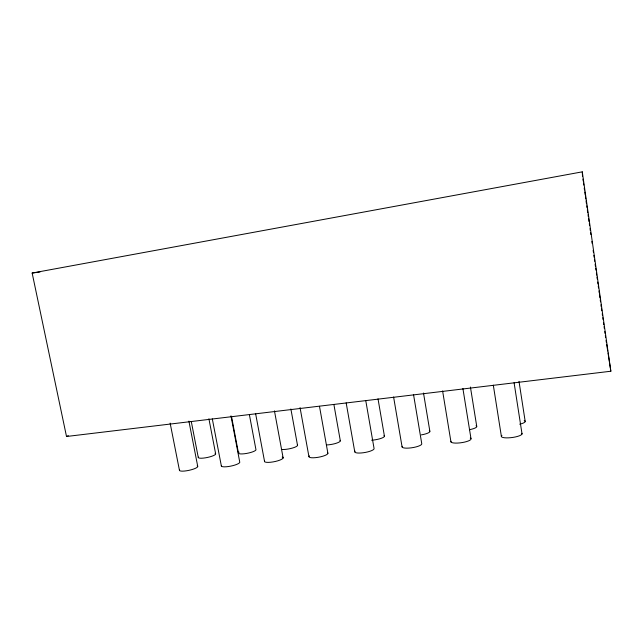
<?xml version="1.0" encoding="UTF-8"?>
<svg xmlns="http://www.w3.org/2000/svg" width="643" height="643" viewBox="0 0 643 643"><rect width="100%" height="100%" fill="white"/><g stroke="black" fill="none" stroke-linecap="round" stroke-linejoin="round"><path stroke-width="0.96" d="M66.51 436.493L610.85 371.236L582.277 171.842L32.15 273.058L66.51 436.493L68.311 435.649M32.15 273.058L40.075 271.949M170.13 423.102L179.469 470.411M191.284 421.535L198.309 457.615M188.905 421.109L197.714 466.263M208.895 418.746L215.622 453.709M212.311 418.882L221.385 466.111M231.504 416.391L238.513 453.323M230.966 415.86L239.71 461.915A9.436 2.09 -11.8 0 1 230.588 466.159A9.436 2.09 -11.8 0 1 221.401 465.548M249.428 414.88L255.898 449.385A8.962 1.905 -11.4 0 1 246.261 453.484A8.962 1.905 -11.4 0 1 239.051 452.222M255.593 413.513L264.594 461.674M274.448 410.877L283.145 457.985M290.877 408.964L297.532 445.422M300.04 407.566L308.921 456.546M319.475 406.288L327.898 453.355M333.886 404.455L340.332 440.841M346.167 402.856L354.767 451.828M365.754 400.541L374.081 448.589A9.79 2.315 -9.8 0 1 363.391 452.736A9.79 2.315 -9.8 0 1 355.065 451.169M378.012 398.813L384.418 436.115M393.596 396.988L402.092 446.957M413.537 394.609L421.752 443.662A9.975 2.387 -9 0 1 411.391 447.825A9.975 2.387 -9 0 1 402.253 446.306M423.504 393.01L429.854 431.244M442.601 390.928L450.96 441.926M470.419 387.038L476.712 426.221M462.896 388.493L470.981 438.574M493.31 385.157L501.339 436.091M606.052 340.444L606.357 342.365M606.654 344.286L607.699 351.03M608.005 352.951L610.85 371.236M514.078 382.665L522.036 433.953M518.997 381.339L525.218 421.615M582.928 179.108L583.209 181.093M583.49 183.07L583.78 185.047M584.206 188.021L584.487 189.998M584.768 191.976L585.194 194.95M585.484 196.927L585.765 198.904M586.046 200.881L586.472 203.855M586.762 205.832L587.043 207.81M587.324 209.795L587.75 212.761M588.032 214.738L588.321 216.723M588.602 218.7L589.028 221.666M589.309 223.651L589.599 225.629M590.025 228.595L590.306 230.58M590.587 232.557L590.869 234.534M591.865 241.463L592.147 243.448M593.143 250.376L593.425 252.353M593.851 255.319L594.132 257.304M594.421 259.282L594.703 261.259M595.129 264.233L595.41 266.21M595.699 268.187L595.981 270.164M596.407 273.138L596.688 275.116M596.969 277.093L597.259 279.078M597.685 282.044L597.966 284.021M598.247 286.006L598.537 287.984M598.963 290.949L599.244 292.935M599.525 294.912L599.951 297.878M600.232 299.863L600.522 301.84M600.948 304.806L601.229 306.791M601.51 308.769L601.8 310.746M602.226 313.72L602.507 315.697M602.788 317.674L603.078 319.659M603.504 322.625L603.785 324.602M604.066 326.588L604.348 328.565M604.774 331.531L605.063 333.516M605.344 335.493L605.626 337.471M582.277 171.842L582.502 176.142M524.206 420.586A9.926 2.25 -7.4 0 1 519.713 424.195M521.851 433.318A10.457 2.508 -7.4 0 1 510.904 437.666A10.457 2.508 -7.4 0 1 501.918 435.375M476.021 425.762A9.685 2.202 -8.2 0 1 469.366 429.717M470.274 438.052A10.192 2.451 -8.2 0 1 462.301 442.553A10.192 2.451 -8.2 0 1 450.992 441.283M429.307 430.77A9.484 2.146 -8.9 0 1 421.326 434.885M384 435.632A9.315 2.09 -9.6 0 1 381.403 438.261A9.315 2.09 -9.6 0 1 371.606 440.206M340.034 440.359A9.171 2.033 -10.2 0 1 336.707 443.099A9.171 2.033 -10.2 0 1 326.628 444.948M327.625 452.817A9.645 2.242 -10.5 0 1 318.14 457.302A9.645 2.242 -10.5 0 1 309.347 455.887M297.355 444.94A9.058 1.969 -10.9 0 1 292.613 448.01A9.058 1.969 -10.9 0 1 281.923 449.481M282.221 457.036A9.524 2.17 -11.2 0 1 275.501 461.425A9.524 2.17 -11.2 0 1 264.49 461.119M215.067 453.347A8.889 1.841 -11.9 0 1 207.906 457.35A8.889 1.841 -11.9 0 1 198.39 457.109M197.176 465.853A9.364 2.009 -12.3 0 1 189.396 470.242A9.364 2.009 -12.3 0 1 179.598 469.848"/></g></svg>
